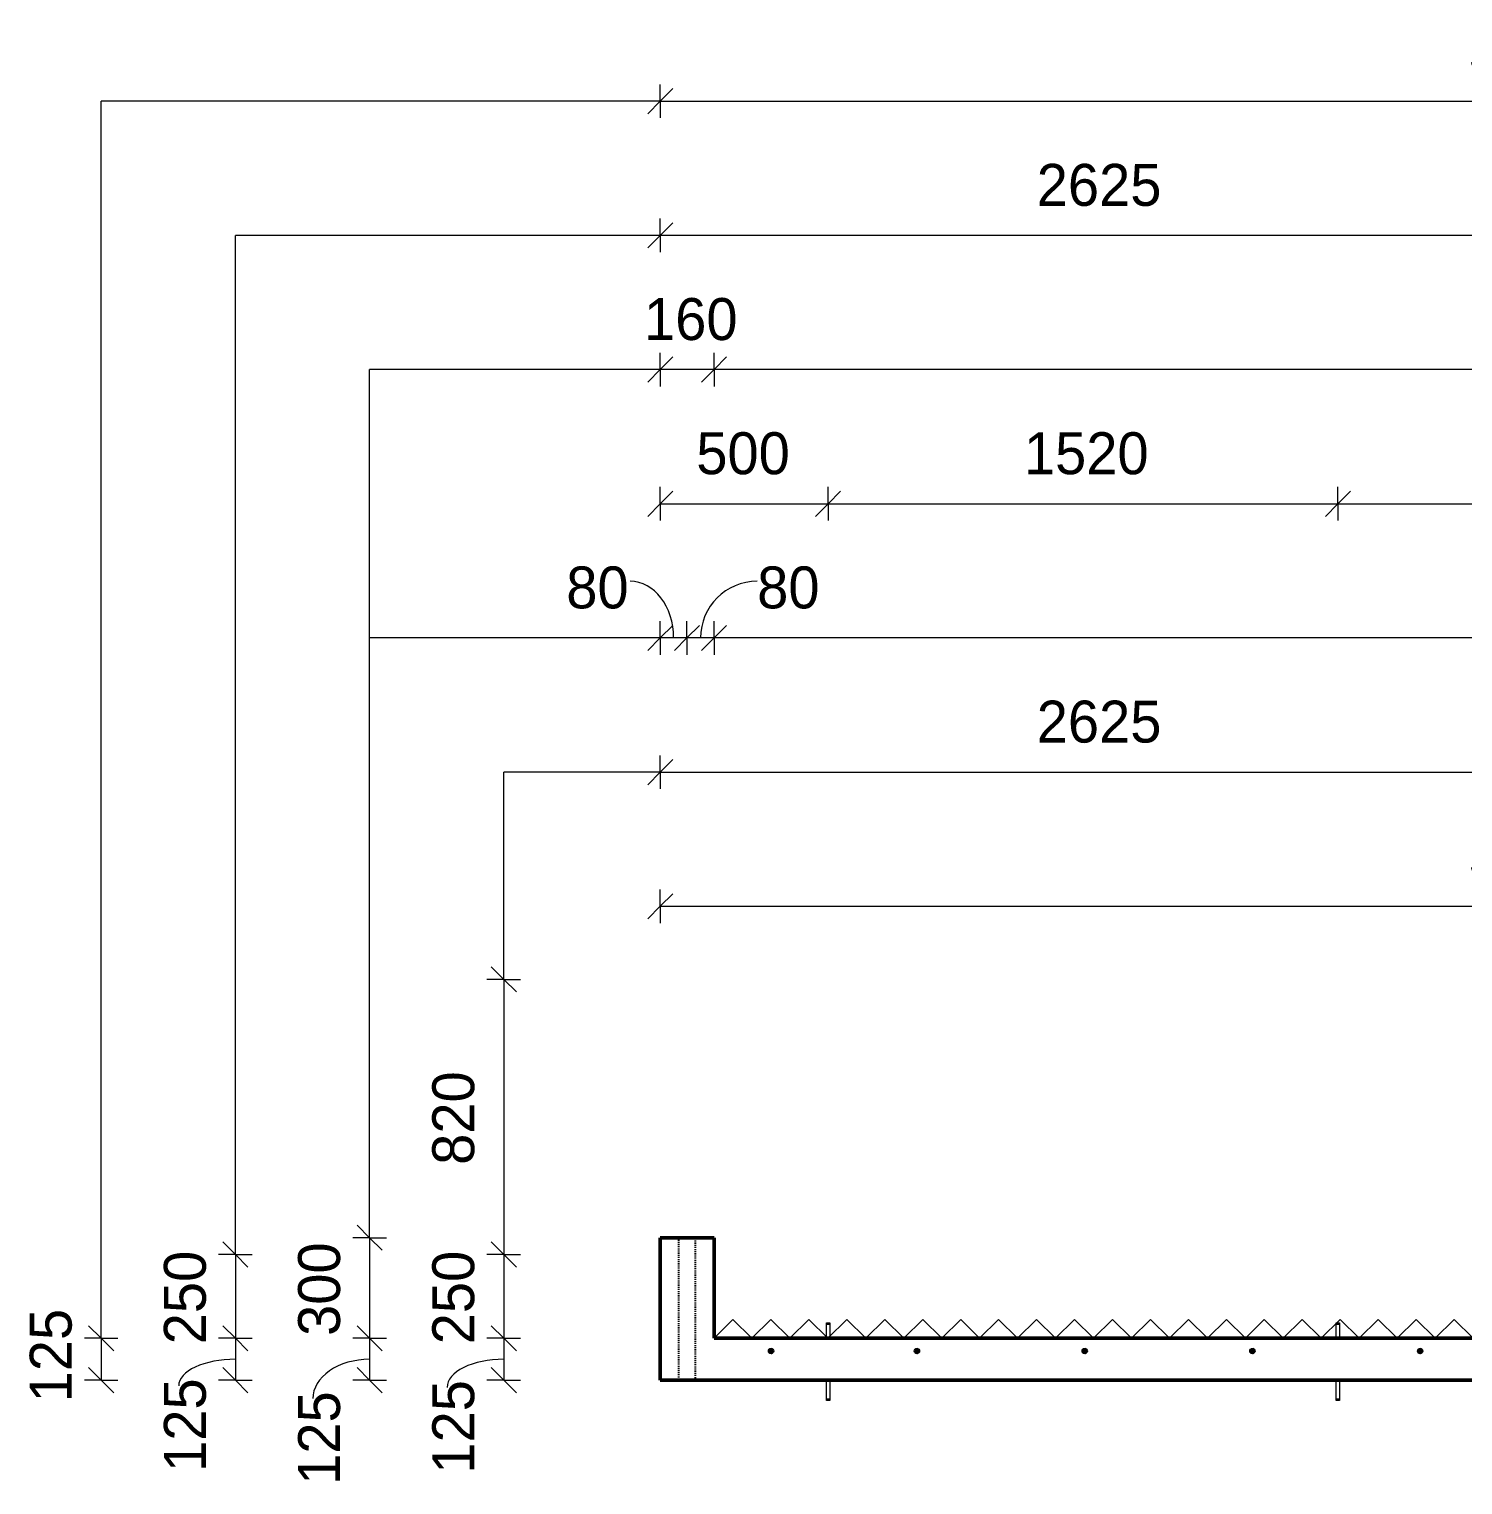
# Model space of a CAD drawing. Header units: millimetres. Extents: x 59546 to 97856, y 2513 to 30499.
# Drawn here: x 70888 to 75162, y 2513 to 6853 of the extents above; entities that cross this region are included whole.
import ezdxf

# ---------------------------------------------------------------- set-up
doc = ezdxf.new("R2010")
doc.units = ezdxf.units.MM
doc.linetypes.add('Dash', pattern=[6.36, 3.18, -3.18])
for name, color, linetype, lineweight in [('A-ANNO-DIMS', 211, 'Continuous', 9), ('A-ANNO-DIMS-50', 211, 'Continuous', 9), ('A-DETL-MBND', 5, 'Continuous', 18), ('A-FLOR', 192, 'Continuous', 18), ('A-FLOR-HDLN', 190, 'Dash', 25), ('A-GENM', 13, 'Continuous', 18), ('S-RBAR', 171, 'Continuous', 18)]:
    doc.layers.add(name, color=color, linetype=linetype, lineweight=lineweight)
doc.styles.add('Nirmala UI Semilight', font='NirmalaS.ttf', dxfattribs={"height": 125})
doc.dimstyles.new('Diagonal_-_2_5mm_NI_UI', dxfattribs={"dimscale": 304.8, "dimtxt": 130.920493, "dimasz": 0.246063, "dimexe": 0.164042, "dimexo": 0.0625, "dimgap": 0.164042, "dimtad": 1, "dimdec": 0, "dimzin": 0, "dimdsep": 46, "dimtxsty": 'Nirmala UI Semilight', "dimblk1": 'OBLIQUE', "dimblk2": 'OBLIQUE', "dimsah": 1, "dimcen": 0.09, "dimazin": 0, "dimtfac": 1, "dimtdec": 4, "dimtix": 1, "dimtmove": 0, "dimatfit": 3, "dimfxl": 0.164042, "dimfxlon": 1, "dimtvp": 1, "dimtolj": 1, "dimtzin": 0, "dimarcsym": 2})
doc.dimstyles.new('Diagonal_-_2_5mm_NI_UI_1', dxfattribs={"dimscale": 304.8, "dimtxt": 130.920493, "dimasz": 0.246063, "dimexe": 0.164042, "dimexo": 0.0625, "dimgap": 0.164042, "dimtad": 1, "dimdec": 0, "dimzin": 0, "dimdsep": 46, "dimtxsty": 'Nirmala UI Semilight', "dimblk1": 'OBLIQUE', "dimblk2": 'OBLIQUE', "dimsah": 1, "dimcen": 0.09, "dimazin": 0, "dimtfac": 1, "dimtdec": 4, "dimtix": 1, "dimtmove": 1, "dimatfit": 3, "dimfxl": 0.164042, "dimfxlon": 1, "dimtvp": 1, "dimtolj": 1, "dimtzin": 0, "dimarcsym": 2})

# ---------------------------------------------------------------- blocks, each defined once
blk = doc.blocks.new('RR spread anchor face based - RR-SA-2_5-150-3355620-Elevation Front')
at = {"layer": 'A-GENM'}
for p, q in [((66318, 2769.8), (66318, 2824.8)), ((66328, 2824.8), (66328, 2769.8)), ((66318, 2764.8), (66318, 2769.8)), ((66318, 2769.8), (66328, 2769.8)), ((66328, 2764.8), (66318, 2764.8)), ((66328, 2769.8), (66328, 2764.8))]:
    blk.add_line(p, q, dxfattribs=at)
blk = doc.blocks.new('RR spread anchor face based - RR-SA-2_5-150-614724-Elevation Front')
at = {"layer": 'A-GENM'}
for p, q in [((66318, 2991.1), (66318, 2996.1)), ((66318, 2996.1), (66328, 2996.1)), ((66328, 2996.1), (66328, 2991.1)), ((66318, 2949.8), (66318, 2991.1)), ((66328, 2991.1), (66318, 2991.1)), ((66328, 2991.1), (66328, 2949.8))]:
    blk.add_line(p, q, dxfattribs=at)
blk = doc.blocks.new('DIMBLOCK68-Elevation Front')
at = {"layer": 'A-ANNO-DIMS-50'}
for p, q in [((72769.2, 6637.6), (72769.2, 6687.6)), ((77969.2, 6637.6), (77969.2, 6687.6)), ((72769.2, 6637.6), (72806.7, 6675.1)), ((77969.2, 6637.6), (78006.7, 6675.1)), ((72769.2, 6637.6), (72731.7, 6600.1)), ((72769.2, 6637.6), (77969.2, 6637.6)), ((72769.2, 6637.6), (72769.2, 6587.6)), ((77969.2, 6637.6), (77931.7, 6600.1)), ((77969.2, 6637.6), (77969.2, 6587.6))]:
    blk.add_line(p, q, dxfattribs=at)
at = {"layer": 'A-ANNO-DIMS-50', "color": 0, "insert": (75178.7, 6850.7), "char_height": 125, "width": 457.032, "attachment_point": 1, "line_spacing_factor": 1.142579, "style": 'Nirmala UI Semilight'}
blk.add_mtext('5200', dxfattribs=at)
blk = doc.blocks.new('_Oblique')
at = {"color": 0, "linetype": 'ByBlock', "lineweight": -2}
blk.add_line((-0.5, -0.5), (0.5, 0.5), dxfattribs=at)
blk = doc.blocks.new('DIMBLOCK72-Elevation Front')
at = {"layer": 'A-ANNO-DIMS-50'}
for p, q in [((72769.2, 6237.6), (72769.2, 6287.6)), ((72769.2, 6237.6), (72806.7, 6275.1)), ((75394.2, 6237.6), (75394.2, 6287.6)), ((75394.2, 6237.6), (75431.7, 6275.1)), ((72769.2, 6237.6), (72731.7, 6200.1)), ((75394.2, 6237.6), (72769.2, 6237.6)), ((72769.2, 6237.6), (72769.2, 6187.6)), ((75394.2, 6237.6), (75356.7, 6200.1)), ((75394.2, 6237.6), (75394.2, 6187.6))]:
    blk.add_line(p, q, dxfattribs=at)
at = {"layer": 'A-ANNO-DIMS-50', "color": 0, "insert": (73891.2, 6450.7), "char_height": 125, "width": 457.032, "attachment_point": 1, "line_spacing_factor": 1.142579, "style": 'Nirmala UI Semilight'}
blk.add_mtext('2625', dxfattribs=at)
blk = doc.blocks.new('DIMBLOCK73-Elevation Front')
at = {"layer": 'A-ANNO-DIMS-50'}
for p, q in [((71102.5, 2949.8), (71065, 2987.3)), ((71102.5, 2949.8), (71052.5, 2949.8)), ((71102.5, 2949.8), (71102.5, 2824.8)), ((71102.5, 2949.8), (71140, 2912.3)), ((71102.5, 2949.8), (71152.5, 2949.8)), ((71102.5, 2824.8), (71052.5, 2824.8)), ((71102.5, 2824.8), (71065, 2862.3)), ((71102.5, 2824.8), (71140, 2787.3)), ((71102.5, 2824.8), (71152.5, 2824.8))]:
    blk.add_line(p, q, dxfattribs=at)
at = {"layer": 'A-ANNO-DIMS-50', "color": 0, "insert": (70889.4, 2758.7), "char_height": 125, "width": 308.496, "attachment_point": 1, "rotation": 90, "line_spacing_factor": 1.142579, "style": 'Nirmala UI Semilight'}
blk.add_mtext('125', dxfattribs=at)
blk = doc.blocks.new('DIMBLOCK74-Elevation Front')
at = {"layer": 'A-ANNO-DIMS-50'}
for p, q in [((71502.5, 3199.8), (71465, 3237.3)), ((71502.5, 3199.8), (71452.5, 3199.8)), ((71502.5, 3199.8), (71502.5, 2949.8)), ((71502.5, 3199.8), (71540, 3162.3)), ((71502.5, 3199.8), (71552.5, 3199.8)), ((71502.5, 2949.8), (71465, 2987.3)), ((71502.5, 2949.8), (71452.5, 2949.8)), ((71502.5, 2949.8), (71540, 2912.3)), ((71502.5, 2949.8), (71552.5, 2949.8))]:
    blk.add_line(p, q, dxfattribs=at)
at = {"layer": 'A-ANNO-DIMS-50', "color": 0, "insert": (71289.4, 2931.9), "char_height": 125, "width": 342.774, "attachment_point": 1, "rotation": 90, "line_spacing_factor": 1.142579, "style": 'Nirmala UI Semilight'}
blk.add_mtext('250', dxfattribs=at)
blk = doc.blocks.new('DIMBLOCK75-Elevation Front')
at = {"layer": 'A-ANNO-DIMS-50'}
for p, q in [((71502.5, 2949.8), (71465, 2987.3)), ((71502.5, 2949.8), (71452.5, 2949.8)), ((71502.5, 2949.8), (71502.5, 2824.8)), ((71502.5, 2949.8), (71540, 2912.3)), ((71502.5, 2949.8), (71552.5, 2949.8)), ((71502.5, 2824.8), (71452.5, 2824.8)), ((71502.5, 2824.8), (71465, 2862.3)), ((71502.5, 2824.8), (71540, 2787.3)), ((71502.5, 2824.8), (71552.5, 2824.8))]:
    blk.add_line(p, q, dxfattribs=at)
blk.add_ellipse((71502.5, 2808.6), major_axis=(169, 0), ratio=0.46539, start_param=1.570796, end_param=3.141593, dxfattribs=at)
at = {"layer": 'A-ANNO-DIMS-50', "color": 0, "insert": (71289.4, 2551.5), "char_height": 125, "width": 308.496, "attachment_point": 1, "rotation": 90, "line_spacing_factor": 1.142579, "style": 'Nirmala UI Semilight'}
blk.add_mtext('125', dxfattribs=at)
blk = doc.blocks.new('DIMBLOCK76-Elevation Front')
at = {"layer": 'A-ANNO-DIMS-50'}
for p, q in [((71902.5, 3249.8), (71865, 3287.3)), ((71902.5, 3249.8), (71852.5, 3249.8)), ((71902.5, 3249.8), (71902.5, 2949.8)), ((71902.5, 3249.8), (71940, 3212.3)), ((71902.5, 3249.8), (71952.5, 3249.8)), ((71902.5, 2949.8), (71865, 2987.3)), ((71902.5, 2949.8), (71852.5, 2949.8)), ((71902.5, 2949.8), (71940, 2912.3)), ((71902.5, 2949.8), (71952.5, 2949.8))]:
    blk.add_line(p, q, dxfattribs=at)
at = {"layer": 'A-ANNO-DIMS-50', "color": 0, "insert": (71689.4, 2956.9), "char_height": 125, "width": 342.774, "attachment_point": 1, "rotation": 90, "line_spacing_factor": 1.142579, "style": 'Nirmala UI Semilight'}
blk.add_mtext('300', dxfattribs=at)
blk = doc.blocks.new('DIMBLOCK77-Elevation Front')
at = {"layer": 'A-ANNO-DIMS-50'}
for p, q in [((71902.5, 2949.8), (71865, 2987.3)), ((71902.5, 2949.8), (71852.5, 2949.8)), ((71902.5, 2949.8), (71902.5, 2824.8)), ((71902.5, 2949.8), (71940, 2912.3)), ((71902.5, 2949.8), (71952.5, 2949.8)), ((71902.5, 2824.8), (71852.5, 2824.8)), ((71902.5, 2824.8), (71865, 2862.3)), ((71902.5, 2824.8), (71940, 2787.3)), ((71902.5, 2824.8), (71952.5, 2824.8))]:
    blk.add_line(p, q, dxfattribs=at)
blk.add_ellipse((71902.5, 2769.9), major_axis=(169, 0), ratio=0.694044, start_param=1.570796, end_param=3.141593, dxfattribs=at)
at = {"layer": 'A-ANNO-DIMS-50', "color": 0, "insert": (71689.4, 2512.9), "char_height": 125, "width": 308.496, "attachment_point": 1, "rotation": 90, "line_spacing_factor": 1.142579, "style": 'Nirmala UI Semilight'}
blk.add_mtext('125', dxfattribs=at)
blk = doc.blocks.new('DIMBLOCK78-Elevation Front')
at = {"layer": 'A-ANNO-DIMS-50'}
for p, q in [((72929.2, 5837.6), (72929.2, 5887.6)), ((72929.2, 5837.6), (72966.7, 5875.1)), ((77969.2, 5837.6), (77969.2, 5887.6)), ((77969.2, 5837.6), (78006.7, 5875.1)), ((72929.2, 5837.6), (72891.7, 5800.1)), ((77969.2, 5837.6), (72929.2, 5837.6)), ((72929.2, 5837.6), (72929.2, 5787.6)), ((77969.2, 5837.6), (77931.7, 5800.1)), ((77969.2, 5837.6), (77969.2, 5787.6))]:
    blk.add_line(p, q, dxfattribs=at)
at = {"layer": 'A-ANNO-DIMS-50', "color": 0, "insert": (75257.6, 6050.7), "char_height": 125, "width": 459.888, "attachment_point": 1, "line_spacing_factor": 1.142579, "style": 'Nirmala UI Semilight'}
blk.add_mtext('5040', dxfattribs=at)
blk = doc.blocks.new('DIMBLOCK79-Elevation Front')
at = {"layer": 'A-ANNO-DIMS-50'}
for p, q in [((72769.2, 5837.6), (72769.2, 5887.6)), ((72769.2, 5837.6), (72806.7, 5875.1)), ((72929.2, 5837.6), (72929.2, 5887.6)), ((72929.2, 5837.6), (72966.7, 5875.1)), ((72769.2, 5837.6), (72731.7, 5800.1)), ((72929.2, 5837.6), (72769.2, 5837.6)), ((72769.2, 5837.6), (72769.2, 5787.6)), ((72929.2, 5837.6), (72891.7, 5800.1)), ((72929.2, 5837.6), (72929.2, 5787.6))]:
    blk.add_line(p, q, dxfattribs=at)
at = {"layer": 'A-ANNO-DIMS-50', "color": 0, "insert": (72720.6, 6050.7), "char_height": 125, "width": 308.496, "attachment_point": 1, "line_spacing_factor": 1.142579, "style": 'Nirmala UI Semilight'}
blk.add_mtext('160', dxfattribs=at)
blk = doc.blocks.new('DIMBLOCK80-Elevation Front')
at = {"layer": 'A-ANNO-DIMS-50'}
for p, q in [((72769.2, 5437.6), (72769.2, 5487.6)), ((72769.2, 5437.6), (72806.7, 5475.1)), ((73269.2, 5437.6), (73269.2, 5487.6)), ((73269.2, 5437.6), (73306.7, 5475.1)), ((72769.2, 5437.6), (72731.7, 5400.1)), ((72769.2, 5437.6), (73269.2, 5437.6)), ((72769.2, 5437.6), (72769.2, 5387.6)), ((73269.2, 5437.6), (73231.7, 5400.1)), ((73269.2, 5437.6), (73269.2, 5387.6))]:
    blk.add_line(p, q, dxfattribs=at)
at = {"layer": 'A-ANNO-DIMS-50', "color": 0, "insert": (72876.4, 5650.7), "char_height": 125, "width": 342.774, "attachment_point": 1, "line_spacing_factor": 1.142579, "style": 'Nirmala UI Semilight'}
blk.add_mtext('500', dxfattribs=at)
blk = doc.blocks.new('DIMBLOCK81-Elevation Front')
at = {"layer": 'A-ANNO-DIMS-50'}
for p, q in [((73269.2, 5437.6), (73269.2, 5487.6)), ((73269.2, 5437.6), (73306.7, 5475.1)), ((74789.2, 5437.6), (74789.2, 5487.6)), ((74789.2, 5437.6), (74826.7, 5475.1)), ((73269.2, 5437.6), (73231.7, 5400.1)), ((73269.2, 5437.6), (74789.2, 5437.6)), ((73269.2, 5437.6), (73269.2, 5387.6)), ((74789.2, 5437.6), (74751.7, 5400.1)), ((74789.2, 5437.6), (74789.2, 5387.6))]:
    blk.add_line(p, q, dxfattribs=at)
at = {"layer": 'A-ANNO-DIMS-50', "color": 0, "insert": (73853, 5650.7), "char_height": 125, "width": 422.754, "attachment_point": 1, "line_spacing_factor": 1.142579, "style": 'Nirmala UI Semilight'}
blk.add_mtext('1520', dxfattribs=at)
blk = doc.blocks.new('DIMBLOCK82-Elevation Front')
at = {"layer": 'A-ANNO-DIMS-50'}
for p, q in [((74789.2, 5437.6), (74789.2, 5487.6)), ((74789.2, 5437.6), (74826.7, 5475.1)), ((75909.2, 5437.6), (75909.2, 5487.6)), ((75909.2, 5437.6), (75946.7, 5475.1)), ((74789.2, 5437.6), (74751.7, 5400.1)), ((74789.2, 5437.6), (75909.2, 5437.6)), ((74789.2, 5437.6), (74789.2, 5387.6)), ((75909.2, 5437.6), (75871.7, 5400.1)), ((75909.2, 5437.6), (75909.2, 5387.6))]:
    blk.add_line(p, q, dxfattribs=at)
at = {"layer": 'A-ANNO-DIMS-50', "color": 0, "insert": (75187.3, 5650.7), "char_height": 125, "width": 388.477, "attachment_point": 1, "line_spacing_factor": 1.142579, "style": 'Nirmala UI Semilight'}
blk.add_mtext('1120', dxfattribs=at)
blk = doc.blocks.new('DIMBLOCK85-Elevation Front')
at = {"layer": 'A-ANNO-DIMS-50'}
for p, q in [((72929.2, 5037.6), (72929.2, 5087.6)), ((77969.2, 5037.6), (77969.2, 5087.6)), ((72929.2, 5037.6), (72891.7, 5000.1)), ((72929.2, 5037.6), (72966.7, 5075.1)), ((77969.2, 5037.6), (72929.2, 5037.6)), ((72929.2, 5037.6), (72929.2, 4987.6)), ((77969.2, 5037.6), (77931.7, 5000.1)), ((77969.2, 5037.6), (78006.7, 5075.1)), ((77969.2, 5037.6), (77969.2, 4987.6))]:
    blk.add_line(p, q, dxfattribs=at)
at = {"layer": 'A-ANNO-DIMS-50', "color": 0, "insert": (75257.6, 5250.7), "char_height": 125, "width": 459.888, "attachment_point": 1, "line_spacing_factor": 1.142579, "style": 'Nirmala UI Semilight'}
blk.add_mtext('5040', dxfattribs=at)
blk = doc.blocks.new('DIMBLOCK86-Elevation Front')
at = {"layer": 'A-ANNO-DIMS-50'}
for p, q in [((72848.7, 5037.6), (72848.7, 5087.6)), ((72929.2, 5037.6), (72929.2, 5087.6)), ((72848.7, 5037.6), (72811.2, 5000.1)), ((72848.7, 5037.6), (72886.2, 5075.1)), ((72929.2, 5037.6), (72848.7, 5037.6)), ((72848.7, 5037.6), (72848.7, 4987.6)), ((72929.2, 5037.6), (72891.7, 5000.1)), ((72929.2, 5037.6), (72966.7, 5075.1)), ((72929.2, 5037.6), (72929.2, 4987.6))]:
    blk.add_line(p, q, dxfattribs=at)
blk.add_ellipse((73057.9, 5037.6), major_axis=(0, 169), ratio=0.999379, start_param=0, end_param=1.570796, dxfattribs=at)
at = {"layer": 'A-ANNO-DIMS-50', "color": 0, "insert": (73057.9, 5250.7), "char_height": 125, "width": 228.516, "attachment_point": 1, "line_spacing_factor": 1.142579, "style": 'Nirmala UI Semilight'}
blk.add_mtext('80', dxfattribs=at)
blk = doc.blocks.new('DIMBLOCK87-Elevation Front')
at = {"layer": 'A-ANNO-DIMS-50'}
for p, q in [((72769.2, 5037.6), (72769.2, 5087.6)), ((72848.7, 5037.6), (72848.7, 5087.6)), ((72769.2, 5037.6), (72731.7, 5000.1)), ((72769.2, 5037.6), (72806.7, 5075.1)), ((72848.7, 5037.6), (72769.2, 5037.6)), ((72769.2, 5037.6), (72769.2, 4987.6)), ((72848.7, 5037.6), (72811.2, 5000.1)), ((72848.7, 5037.6), (72886.2, 5075.1)), ((72848.7, 5037.6), (72848.7, 4987.6))]:
    blk.add_line(p, q, dxfattribs=at)
blk.add_ellipse((72679.2, 5037.6), major_axis=(0, 169), ratio=0.767691, start_param=4.712389, end_param=6.283185, dxfattribs=at)
at = {"layer": 'A-ANNO-DIMS-50', "color": 0, "insert": (72488.8, 5250.7), "char_height": 125, "width": 228.516, "attachment_point": 1, "line_spacing_factor": 1.142579, "style": 'Nirmala UI Semilight'}
blk.add_mtext('80', dxfattribs=at)
blk = doc.blocks.new('DIMBLOCK88-Elevation Front')
at = {"layer": 'A-ANNO-DIMS-50'}
for p, q in [((72769.2, 4637.6), (72769.2, 4687.6)), ((75394.2, 4637.6), (75394.2, 4687.6)), ((72769.2, 4637.6), (72806.7, 4675.1)), ((75394.2, 4637.6), (75431.7, 4675.1)), ((72769.2, 4637.6), (72731.7, 4600.1)), ((72769.2, 4637.6), (75394.2, 4637.6)), ((72769.2, 4637.6), (72769.2, 4587.6)), ((75394.2, 4637.6), (75356.7, 4600.1)), ((75394.2, 4637.6), (75394.2, 4587.6))]:
    blk.add_line(p, q, dxfattribs=at)
at = {"layer": 'A-ANNO-DIMS-50', "color": 0, "insert": (73891.2, 4850.7), "char_height": 125, "width": 457.032, "attachment_point": 1, "line_spacing_factor": 1.142579, "style": 'Nirmala UI Semilight'}
blk.add_mtext('2625', dxfattribs=at)
blk = doc.blocks.new('DIMBLOCK92-Elevation Front')
at = {"layer": 'A-ANNO-DIMS-50'}
for p, q in [((72302.5, 4019.8), (72265, 4057.3)), ((72302.5, 4019.8), (72252.5, 4019.8)), ((72302.5, 4019.8), (72302.5, 3199.8)), ((72302.5, 4019.8), (72340, 3982.3)), ((72302.5, 4019.8), (72352.5, 4019.8)), ((72302.5, 3199.8), (72265, 3237.3)), ((72302.5, 3199.8), (72252.5, 3199.8)), ((72302.5, 3199.8), (72340, 3162.3)), ((72302.5, 3199.8), (72352.5, 3199.8))]:
    blk.add_line(p, q, dxfattribs=at)
at = {"layer": 'A-ANNO-DIMS-50', "color": 0, "insert": (72089.4, 3466.9), "char_height": 125, "width": 342.774, "attachment_point": 1, "rotation": 90, "line_spacing_factor": 1.142579, "style": 'Nirmala UI Semilight'}
blk.add_mtext('820', dxfattribs=at)
blk = doc.blocks.new('DIMBLOCK93-Elevation Front')
at = {"layer": 'A-ANNO-DIMS-50'}
for p, q in [((72302.5, 3199.8), (72265, 3237.3)), ((72302.5, 3199.8), (72252.5, 3199.8)), ((72302.5, 3199.8), (72302.5, 2949.8)), ((72302.5, 3199.8), (72340, 3162.3)), ((72302.5, 3199.8), (72352.5, 3199.8)), ((72302.5, 2949.8), (72265, 2987.3)), ((72302.5, 2949.8), (72252.5, 2949.8)), ((72302.5, 2949.8), (72340, 2912.3)), ((72302.5, 2949.8), (72352.5, 2949.8))]:
    blk.add_line(p, q, dxfattribs=at)
at = {"layer": 'A-ANNO-DIMS-50', "color": 0, "insert": (72089.4, 2931.9), "char_height": 125, "width": 342.774, "attachment_point": 1, "rotation": 90, "line_spacing_factor": 1.142579, "style": 'Nirmala UI Semilight'}
blk.add_mtext('250', dxfattribs=at)
blk = doc.blocks.new('DIMBLOCK94-Elevation Front')
at = {"layer": 'A-ANNO-DIMS-50'}
for p, q in [((72302.5, 2949.8), (72265, 2987.3)), ((72302.5, 2949.8), (72252.5, 2949.8)), ((72302.5, 2949.8), (72302.5, 2824.8)), ((72302.5, 2949.8), (72340, 2912.3)), ((72302.5, 2949.8), (72352.5, 2949.8)), ((72302.5, 2824.8), (72252.5, 2824.8)), ((72302.5, 2824.8), (72265, 2862.3)), ((72302.5, 2824.8), (72340, 2787.3)), ((72302.5, 2824.8), (72352.5, 2824.8))]:
    blk.add_line(p, q, dxfattribs=at)
blk.add_ellipse((72302.5, 2803.5), major_axis=(169, 0), ratio=0.495594, start_param=1.570796, end_param=3.141593, dxfattribs=at)
at = {"layer": 'A-ANNO-DIMS-50', "color": 0, "insert": (72089.4, 2546.4), "char_height": 125, "width": 308.496, "attachment_point": 1, "rotation": 90, "line_spacing_factor": 1.142579, "style": 'Nirmala UI Semilight'}
blk.add_mtext('125', dxfattribs=at)
blk = doc.blocks.new('DIMBLOCK95-Elevation Front')
at = {"layer": 'A-ANNO-DIMS-50'}
for p, q in [((72769.2, 4237.6), (72769.2, 4287.6)), ((72769.2, 4237.6), (72806.7, 4275.1)), ((77969.2, 4237.6), (77969.2, 4287.6)), ((77969.2, 4237.6), (78006.7, 4275.1)), ((72769.2, 4237.6), (72731.7, 4200.1)), ((72769.2, 4237.6), (77969.2, 4237.6)), ((72769.2, 4237.6), (72769.2, 4187.6)), ((77969.2, 4237.6), (77931.7, 4200.1)), ((77969.2, 4237.6), (77969.2, 4187.6))]:
    blk.add_line(p, q, dxfattribs=at)
at = {"layer": 'A-ANNO-DIMS-50', "color": 0, "insert": (75178.7, 4450.7), "char_height": 125, "width": 457.032, "attachment_point": 1, "line_spacing_factor": 1.142579, "style": 'Nirmala UI Semilight'}
blk.add_mtext('5200', dxfattribs=at)

msp = doc.modelspace()

# ---------------------------------------------------------------- hatches: boundary and pattern name
at = {"layer": 'S-RBAR'}
h = msp.add_hatch(color=256, dxfattribs=at)
edge = h.paths.add_edge_path()
edge.add_arc((73099.2, 2911.8), 8, 0, 360)
for points in [[(73101.6, 2904.1), (73107.2, 2911.8), (73101.6, 2919.4), (73092.7, 2916.5), (73092.7, 2907)], [(73536.6, 2904.1), (73542.2, 2911.8), (73536.6, 2919.4), (73527.7, 2916.5), (73527.7, 2907)], [(74036.6, 2904.1), (74042.2, 2911.8), (74036.6, 2919.4), (74027.7, 2916.5), (74027.7, 2907)], [(74536.6, 2904.1), (74542.2, 2911.8), (74536.6, 2919.4), (74527.7, 2916.5), (74527.7, 2907)], [(75036.6, 2904.1), (75042.2, 2911.8), (75036.6, 2919.4), (75027.7, 2916.5), (75027.7, 2907)]]:
    msp.add_hatch(color=256, dxfattribs=at).paths.add_polyline_path(points)
h = msp.add_hatch(color=256, dxfattribs=at)
edge = h.paths.add_edge_path()
edge.add_arc((73534.2, 2911.8), 8, 0, 360)
h = msp.add_hatch(color=256, dxfattribs=at)
edge = h.paths.add_edge_path()
edge.add_arc((74034.2, 2911.8), 8, 0, 360)
h = msp.add_hatch(color=256, dxfattribs=at)
edge = h.paths.add_edge_path()
edge.add_arc((74534.2, 2911.8), 8, 0, 360)
h = msp.add_hatch(color=256, dxfattribs=at)
edge = h.paths.add_edge_path()
edge.add_arc((75034.2, 2911.8), 8, 0, 360)

# ---------------------------------------------------------------- linework, layer by layer
at = {"layer": 'A-DETL-MBND'}
for p, q in [((71102.5, 2949.8), (71102.5, 6637.6)), ((72769.2, 6637.6), (71102.5, 6637.6)), ((72769.2, 6237.6), (71502.5, 6237.6)), ((71502.5, 3199.8), (71502.5, 6237.6)), ((72769.2, 5837.6), (71902.5, 5837.6)), ((71902.5, 3249.8), (71902.5, 5837.6)), ((72769.2, 5037.6), (71902.5, 5037.6)), ((72302.5, 4019.8), (72302.5, 4637.6)), ((72769.2, 4637.6), (72302.5, 4637.6)), ((72929.2, 2949.8), (72985.7, 3006.3)), ((72985.7, 3006.3), (73042.3, 2949.8)), ((73042.3, 2949.8), (73098.9, 3006.3)), ((73098.9, 3006.3), (73155.5, 2949.8)), ((73155.5, 2949.8), (73212, 3006.3)), ((73212, 3006.3), (73268.6, 2949.8)), ((73268.6, 2949.8), (73325.2, 3006.3)), ((73325.2, 3006.3), (73381.7, 2949.8)), ((73381.7, 2949.8), (73438.3, 3006.3)), ((73438.3, 3006.3), (73494.9, 2949.8)), ((73494.9, 2949.8), (73551.4, 3006.3)), ((73551.4, 3006.3), (73608, 2949.8)), ((73608, 2949.8), (73664.6, 3006.3)), ((73664.6, 3006.3), (73721.1, 2949.8)), ((73721.1, 2949.8), (73777.7, 3006.3)), ((73777.7, 3006.3), (73834.3, 2949.8)), ((73834.3, 2949.8), (73890.8, 3006.3)), ((73890.8, 3006.3), (73947.4, 2949.8)), ((73947.4, 2949.8), (74004, 3006.3)), ((74004, 3006.3), (74060.5, 2949.8)), ((74060.5, 2949.8), (74117.1, 3006.3)), ((74117.1, 3006.3), (74173.7, 2949.8)), ((74173.7, 2949.8), (74230.3, 3006.3)), ((74230.3, 3006.3), (74286.8, 2949.8)), ((74286.8, 2949.8), (74343.4, 3006.3)), ((74343.4, 3006.3), (74400, 2949.8)), ((74400, 2949.8), (74456.5, 3006.3)), ((74456.5, 3006.3), (74513.1, 2949.8)), ((74513.1, 2949.8), (74569.7, 3006.3)), ((74569.7, 3006.3), (74626.2, 2949.8)), ((74626.2, 2949.8), (74682.8, 3006.3)), ((74682.8, 3006.3), (74739.4, 2949.8)), ((74739.4, 2949.8), (74795.9, 3006.3)), ((74795.9, 3006.3), (74852.5, 2949.8)), ((74852.5, 2949.8), (74909.1, 3006.3)), ((74909.1, 3006.3), (74965.6, 2949.8)), ((74965.6, 2949.8), (75022.2, 3006.3)), ((75022.2, 3006.3), (75078.8, 2949.8)), ((75078.8, 2949.8), (75135.4, 3006.3)), ((75135.4, 3006.3), (75191.9, 2949.8))]:
    msp.add_line(p, q, dxfattribs=at)
at = {"layer": 'A-FLOR', "lineweight": 50}
for p, q in [((72929.2, 3249.8), (72769.2, 3249.8)), ((72769.2, 3249.8), (72769.2, 2824.8)), ((72929.2, 2949.8), (72929.2, 3249.8)), ((75394.2, 2949.8), (72929.2, 2949.8)), ((72769.2, 2824.8), (77969.2, 2824.8))]:
    msp.add_line(p, q, dxfattribs=at)
at = {"layer": 'A-FLOR-HDLN'}
for p, q in [((72823.7, 3249.8), (72823.7, 2824.8)), ((72873.7, 2824.8), (72873.7, 3249.8))]:
    msp.add_line(p, q, dxfattribs=at)
at = {"layer": 'S-RBAR'}
for p, q in [((73101.6, 2919.4), (73092.7, 2916.5)), ((73092.7, 2916.5), (73092.7, 2907)), ((73107.2, 2911.8), (73101.6, 2919.4)), ((73101.6, 2904.1), (73107.2, 2911.8)), ((73536.6, 2919.4), (73527.7, 2916.5)), ((73527.7, 2916.5), (73527.7, 2907)), ((73542.2, 2911.8), (73536.6, 2919.4)), ((73536.6, 2904.1), (73542.2, 2911.8)), ((74036.6, 2919.4), (74027.7, 2916.5)), ((74027.7, 2916.5), (74027.7, 2907)), ((74042.2, 2911.8), (74036.6, 2919.4)), ((74036.6, 2904.1), (74042.2, 2911.8)), ((74536.6, 2919.4), (74527.7, 2916.5)), ((74527.7, 2916.5), (74527.7, 2907)), ((74542.2, 2911.8), (74536.6, 2919.4)), ((74536.6, 2904.1), (74542.2, 2911.8)), ((75036.6, 2919.4), (75027.7, 2916.5)), ((75027.7, 2916.5), (75027.7, 2907)), ((75042.2, 2911.8), (75036.6, 2919.4)), ((75036.6, 2904.1), (75042.2, 2911.8)), ((73092.7, 2907), (73101.6, 2904.1)), ((73527.7, 2907), (73536.6, 2904.1)), ((74027.7, 2907), (74036.6, 2904.1)), ((74527.7, 2907), (74536.6, 2904.1)), ((75027.7, 2907), (75036.6, 2904.1))]:
    msp.add_line(p, q, dxfattribs=at)
for centre in [(73099.2, 2911.8), (73534.2, 2911.8), (74034.2, 2911.8), (74534.2, 2911.8), (75034.2, 2911.8)]:
    msp.add_circle(centre, 8, dxfattribs=at)

# ---------------------------------------------------------------- block references
at = {"layer": 'A-GENM'}
for name, p in [('RR spread anchor face based - RR-SA-2_5-150-614724-Elevation Front', (6946.1, 0)), ('RR spread anchor face based - RR-SA-2_5-150-614724-Elevation Front', (8466.1, 0)), ('RR spread anchor face based - RR-SA-2_5-150-3355620-Elevation Front', (6946.1, 0)), ('RR spread anchor face based - RR-SA-2_5-150-3355620-Elevation Front', (8466.1, 0))]:
    msp.add_blockref(name, p, dxfattribs=at)

# ---------------------------------------------------------------- dimensions: what is measured, and where the dimension line sits
at = {"layer": 'A-ANNO-DIMS'}
for base, p1, p2, override, picture, middle in [((77969.2, 6637.6), (72769.2, 6587.6), (77969.2, 6587.6), {"dimpost": '<>', "dimfxl": 5200}, 'DIMBLOCK68-Elevation Front', (75369.2, 6752.2)), ((72769.2, 6237.6), (75394.2, 6187.6), (72769.2, 6187.6), {"dimpost": '<>', "dimfxl": 2625}, 'DIMBLOCK72-Elevation Front', (74081.7, 6352.2)), ((72769.2, 5837.6), (72929.2, 5787.6), (72769.2, 5787.6), {"dimpost": '<>', "dimfxl": 160}, 'DIMBLOCK79-Elevation Front', (72849.2, 5952.6)), ((72929.2, 5837.6), (77969.2, 5787.6), (72929.2, 5787.6), {"dimpost": '<>', "dimfxl": 5040}, 'DIMBLOCK78-Elevation Front', (75449.2, 5952.2)), ((73269.2, 5437.6), (72769.2, 5387.6), (73269.2, 5387.6), {"dimpost": '<>', "dimfxl": 500}, 'DIMBLOCK80-Elevation Front', (73019.2, 5552.2)), ((74789.2, 5437.6), (73269.2, 5387.6), (74789.2, 5387.6), {"dimpost": '<>', "dimfxl": 1520}, 'DIMBLOCK81-Elevation Front', (74029.2, 5552.5)), ((75909.2, 5437.6), (74789.2, 5387.6), (75909.2, 5387.6), {"dimpost": '<>', "dimfxl": 1120}, 'DIMBLOCK82-Elevation Front', (75349.2, 5552.5)), ((72929.2, 5037.6), (77969.2, 4987.6), (72929.2, 4987.6), {"dimpost": '<>', "dimfxl": 5040}, 'DIMBLOCK85-Elevation Front', (75449.2, 5152.2)), ((75394.2, 4637.6), (72769.2, 4587.6), (75394.2, 4587.6), {"dimpost": '<>', "dimfxl": 2625}, 'DIMBLOCK88-Elevation Front', (74081.7, 4752.2)), ((77969.2, 4237.6), (72769.2, 4187.6), (77969.2, 4187.6), {"dimpost": '<>', "dimfxl": 5200}, 'DIMBLOCK95-Elevation Front', (75369.2, 4352.2))]:
    dim = msp.add_linear_dim(base=base, p1=p1, p2=p2, dimstyle='Diagonal_-_2_5mm_NI_UI', override=override, dxfattribs=at)
    dim.commit()
    dim.dimension.update_dxf_attribs({"geometry": picture, "text_midpoint": middle})
for base, p1, p2, override, picture, middle in [((72769.1773, 5037.5764), (72848.7369, 4987.5764), (72769.1773, 4987.5764), {"dimpost": '<>', "dimfxl": 79.559635}, 'DIMBLOCK87-Elevation Front', (72603.031, 5167.329)), ((72848.7369, 5037.5764), (72929.1773, 4987.5764), (72848.7369, 4987.5764), {"dimpost": '<>', "dimfxl": 80.440365}, 'DIMBLOCK86-Elevation Front', (73172.1287, 5167.329))]:
    dim = msp.add_linear_dim(base=base, p1=p1, p2=p2, dimstyle='Diagonal_-_2_5mm_NI_UI_1', override=override, dxfattribs=at)
    dim.commit()
    dim.dimension.update_dxf_attribs({"geometry": picture, "text_midpoint": middle, "dimtype": 160})
for base, p1, p2, override, picture, middle in [((72302.5, 3199.8), (72352.5, 4019.8), (72352.5, 3199.8), {"dimpost": '<>', "dimfxl": 820}, 'DIMBLOCK92-Elevation Front', (72187.9, 3609.8)), ((71902.5, 2949.8), (71952.5, 3249.8), (71952.5, 2949.8), {"dimpost": '<>', "dimfxl": 300}, 'DIMBLOCK76-Elevation Front', (71787.9, 3099.8)), ((71502.5, 2949.8), (71552.5, 3199.8), (71552.5, 2949.8), {"dimpost": '<>', "dimfxl": 250}, 'DIMBLOCK74-Elevation Front', (71387.9, 3074.8)), ((72302.5, 2949.8), (72352.5, 3199.8), (72352.5, 2949.8), {"dimpost": '<>', "dimfxl": 250}, 'DIMBLOCK93-Elevation Front', (72187.9, 3074.8)), ((71102.5, 2824.8), (71152.5, 2949.8), (71152.5, 2824.8), {"dimpost": '<>', "dimfxl": 125}, 'DIMBLOCK73-Elevation Front', (70987.6, 2887.3))]:
    dim = msp.add_linear_dim(base=base, p1=p1, p2=p2, angle=90, dimstyle='Diagonal_-_2_5mm_NI_UI', override=override, dxfattribs=at)
    dim.commit()
    dim.dimension.update_dxf_attribs({"geometry": picture, "text_midpoint": middle})
for base, p1, p2, picture, middle in [((71502.5, 2824.8), (71552.5, 2949.8), (71552.5, 2824.8), 'DIMBLOCK75-Elevation Front', (71372.8, 2705.8)), ((71902.5, 2824.8), (71952.5, 2949.8), (71952.5, 2824.8), 'DIMBLOCK77-Elevation Front', (71772.8, 2667.1)), ((72302.5, 2824.8), (72352.5, 2949.8), (72352.5, 2824.8), 'DIMBLOCK94-Elevation Front', (72172.8, 2700.7))]:
    dim = msp.add_linear_dim(base=base, p1=p1, p2=p2, angle=90, dimstyle='Diagonal_-_2_5mm_NI_UI_1', override={"dimpost": '<>', "dimfxl": 125}, dxfattribs=at)
    dim.commit()
    dim.dimension.update_dxf_attribs({"geometry": picture, "text_midpoint": middle, "dimtype": 160, "text_rotation": 90})

doc.saveas('drawing.dxf')
